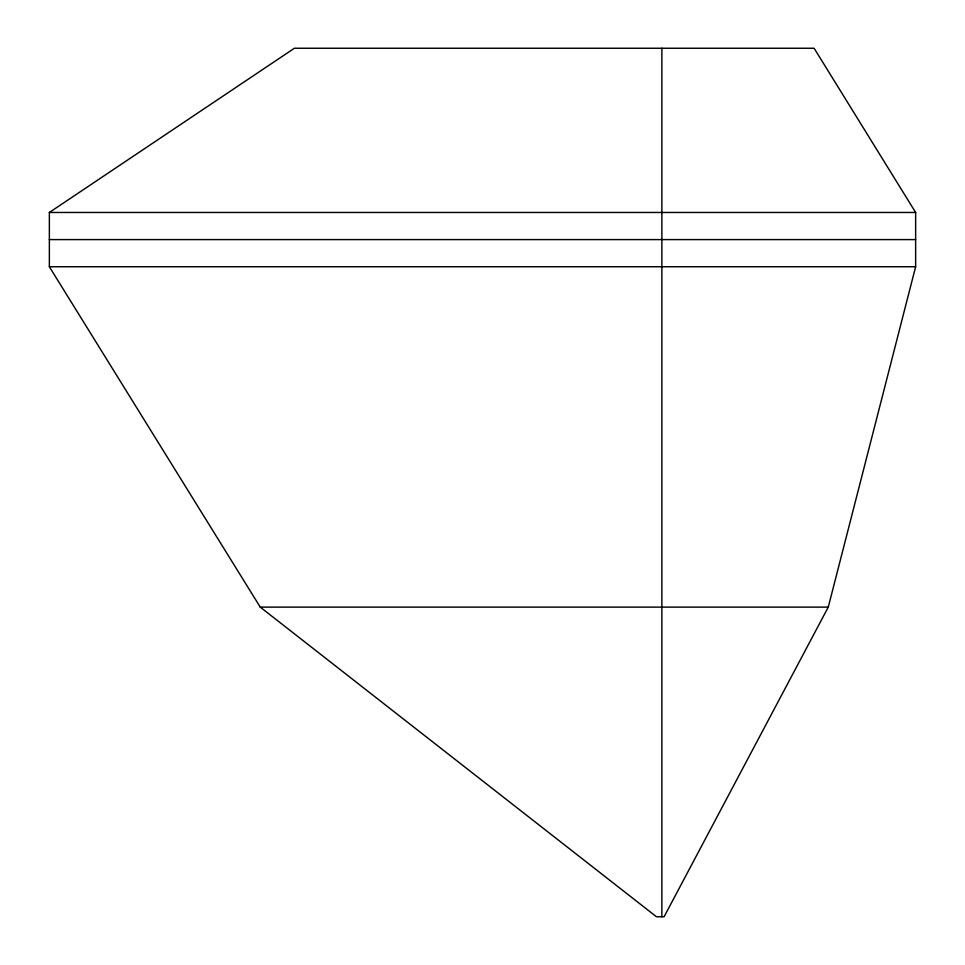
<?xml version="1.0" encoding="UTF-8"?>
<svg xmlns="http://www.w3.org/2000/svg" width="965" height="965" viewBox="0 0 965 965"><rect width="100%" height="100%" fill="white"/><g stroke="black" fill="none" stroke-linecap="round" stroke-linejoin="round"><path stroke-width="1.45" d="M49.36 266.738L49.36 212.469L294.397 48.25L814.11 48.25L915.64 212.469L915.64 266.738L828.272 607.118L664.101 916.75L656.453 916.75L260.236 607.118L49.36 266.738L915.64 266.738M49.36 212.469L915.64 212.469M49.36 239.597L915.64 239.597M260.236 607.118L828.272 607.118M661.869 48.25L661.869 916.75"/></g></svg>
